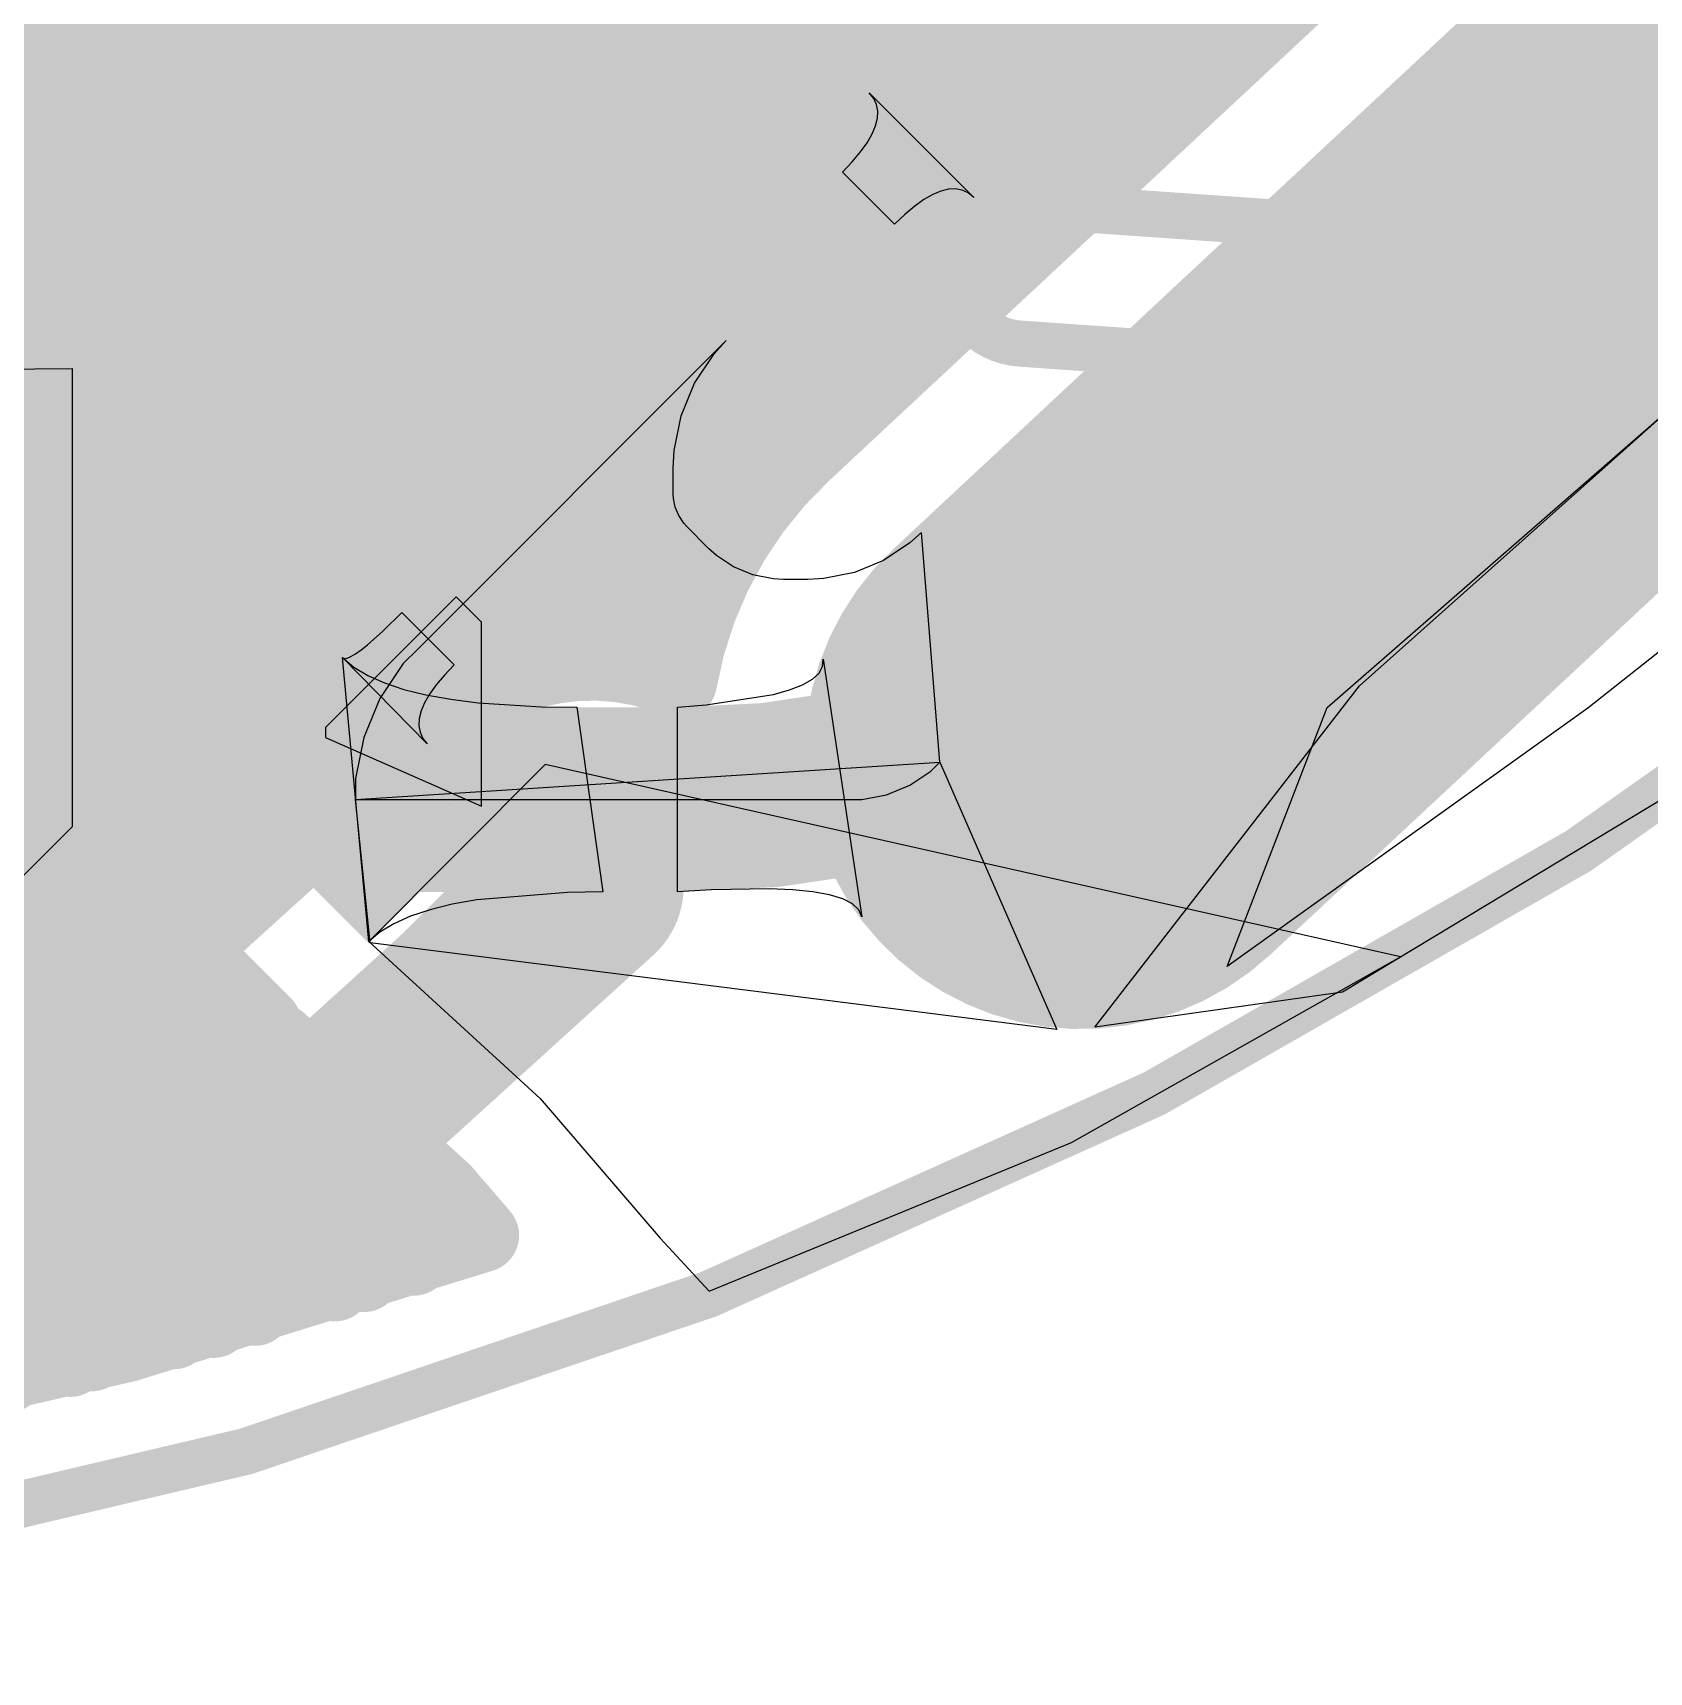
# Model space of a CAD drawing. Header units: millimetres. Extents: x 69.6 to 104.4, y 72.6 to 106.2.
# Drawn here: x 89.947 to 94.326, y 75.627 to 80.067 of the extents above; entities that cross this region are included whole.
import ezdxf

# ---------------------------------------------------------------- set-up
doc = ezdxf.new("R2010")
doc.units = ezdxf.units.MM
for name, color, linetype in [('BottomLayer', 5, 'Continuous'), ('KeepOutLayer', 6, 'Continuous'), ('MultiLayer', 9, 'Continuous'), ('PadHoleLayer', 156, 'Continuous'), ('TopLayer', 1, 'Continuous'), ('TopOverlay', 2, 'Continuous'), ('ViaHoleLayer', 16, 'Continuous')]:
    doc.layers.add(name, color=color, linetype=linetype)

# ---------------------------------------------------------------- blocks, each defined once
blk = doc.blocks.new('0402____3')
at = {"layer": 'TopLayer'}
for points in [[(-0.2499995, -0.2999994), (0.2499995, -0.2999994), (-0.2499995, 0.2999994), (0.2499995, 0.2999994)], [(0.7660005, -0.30000194), (1.2659995, -0.30000194), (0.7660005, 0.29999686), (1.2659995, 0.29999686)]]:
    blk.add_solid(points, dxfattribs=at)
at = {"layer": 'TopOverlay', "const_width": 0.127}
for points in [[(-0.36999926, 0.41000426), (-0.3700018, -0.4100068)], [(-0.36999926, 0.41000426), (-0.2500122, 0.41000426)], [(-0.270002, 0.41000426), (1.3400024, 0.41000172)], [(1.27000254, 0.4100068), (1.3800074, 0.4100068)], [(1.3800074, 0.4100068), (1.3800074, -0.4100068)], [(-0.3700018, -0.4100068), (-0.3400044, -0.41000172)], [(-0.3400044, -0.41000172), (-0.20000214, -0.41000426)], [(-0.31000954, -0.4100068), (1.3400024, -0.41000172)], [(1.2899898, -0.41000172), (1.3800074, -0.4100068)]]:
    blk.add_lwpolyline(points, dxfattribs=at)
at = {"layer": 'TopOverlay', "const_width": 0.0635}
for points in [[(-0.4017492599999999, 0.41000426, 1), (-0.33824926, 0.41000426, 1)], [(-0.4017492599999999, 0.41000426, 1), (-0.33824926, 0.41000426, 1)], [(-0.301752, 0.41000426, 1), (-0.238252, 0.41000426, 1)], [(-0.2817622, 0.41000426, 1), (-0.2182622, 0.41000426, 1)], [(1.23825254, 0.4100068, 1), (1.30175254, 0.4100068, 1)], [(1.3082524, 0.41000172, 1), (1.3717524, 0.41000172, 1)], [(1.3482574, 0.4100068, 1), (1.4117574, 0.4100068, 1)], [(1.3482574, 0.4100068, 1), (1.4117574, 0.4100068, 1)], [(-0.4017518, -0.4100068, 1), (-0.3382518, -0.4100068, 1)], [(-0.4017518, -0.4100068, 1), (-0.3382518, -0.4100068, 1)], [(-0.3717544, -0.41000172, 1), (-0.3082544, -0.41000172, 1)], [(-0.3717544, -0.41000172, 1), (-0.3082544, -0.41000172, 1)], [(-0.34175954, -0.4100068, 1), (-0.27825954, -0.4100068, 1)], [(-0.23175214, -0.41000426, 1), (-0.16825214, -0.41000426, 1)], [(1.2582398, -0.41000172, 1), (1.3217398, -0.41000172, 1)], [(1.3082524, -0.41000172, 1), (1.3717524, -0.41000172, 1)], [(1.3482574, -0.4100068, 1), (1.4117574, -0.4100068, 1)], [(1.3482574, -0.4100068, 1), (1.4117574, -0.4100068, 1)]]:
    blk.add_lwpolyline(points, format="xyb", close=True, dxfattribs=at)
blk = doc.blocks.new('0402____14')
at = {"layer": 'TopLayer'}
for points in [[(-0.2499995, -0.2999994), (0.2499995, -0.2999994), (-0.2499995, 0.2999994), (0.2499995, 0.2999994)], [(0.7660005, -0.30000194), (1.2659995, -0.30000194), (0.7660005, 0.29999686), (1.2659995, 0.29999686)]]:
    blk.add_solid(points, dxfattribs=at)
at = {"layer": 'TopOverlay', "const_width": 0.127}
for points in [[(-0.36999926, 0.41000426), (-0.3700018, -0.4100068)], [(-0.36999926, 0.41000426), (-0.2500122, 0.41000426)], [(-0.270002, 0.41000426), (1.3400024, 0.41000172)], [(1.27000254, 0.4100068), (1.3800074, 0.4100068)], [(1.3800074, 0.4100068), (1.3800074, -0.4100068)], [(-0.3700018, -0.4100068), (-0.3400044, -0.41000172)], [(-0.3400044, -0.41000172), (-0.20000214, -0.41000426)], [(-0.31000954, -0.4100068), (1.3400024, -0.41000172)], [(1.2899898, -0.41000172), (1.3800074, -0.4100068)]]:
    blk.add_lwpolyline(points, dxfattribs=at)
at = {"layer": 'TopOverlay', "const_width": 0.0635}
for points in [[(-0.4017492599999999, 0.41000426, 1), (-0.33824926, 0.41000426, 1)], [(-0.4017492599999999, 0.41000426, 1), (-0.33824926, 0.41000426, 1)], [(-0.301752, 0.41000426, 1), (-0.238252, 0.41000426, 1)], [(-0.2817622, 0.41000426, 1), (-0.2182622, 0.41000426, 1)], [(1.23825254, 0.4100068, 1), (1.30175254, 0.4100068, 1)], [(1.3082524, 0.41000172, 1), (1.3717524, 0.41000172, 1)], [(1.3482574, 0.4100068, 1), (1.4117574, 0.4100068, 1)], [(1.3482574, 0.4100068, 1), (1.4117574, 0.4100068, 1)], [(-0.4017518, -0.4100068, 1), (-0.3382518, -0.4100068, 1)], [(-0.4017518, -0.4100068, 1), (-0.3382518, -0.4100068, 1)], [(-0.3717544, -0.41000172, 1), (-0.3082544, -0.41000172, 1)], [(-0.3717544, -0.41000172, 1), (-0.3082544, -0.41000172, 1)], [(-0.34175954, -0.4100068, 1), (-0.27825954, -0.4100068, 1)], [(-0.23175214, -0.41000426, 1), (-0.16825214, -0.41000426, 1)], [(1.2582398, -0.41000172, 1), (1.3217398, -0.41000172, 1)], [(1.3082524, -0.41000172, 1), (1.3717524, -0.41000172, 1)], [(1.3482574, -0.4100068, 1), (1.4117574, -0.4100068, 1)], [(1.3482574, -0.4100068, 1), (1.4117574, -0.4100068, 1)]]:
    blk.add_lwpolyline(points, format="xyb", close=True, dxfattribs=at)
blk = doc.blocks.new('QFN48_28')
at = {"layer": 'TopLayer'}
for points in [[(-2.64999978, -1.90000128), (-2.64999978, -1.70000168), (-3.34999838, -1.90000128), (-3.34999838, -1.70000168)], [(-2.64999978, -2.30000048), (-2.64999978, -2.10000088), (-3.34999838, -2.30000048), (-3.34999838, -2.10000088)], [(-2.30000048, -3.34999838), (-2.10000088, -3.34999838), (-2.30000048, -2.64999978), (-2.10000088, -2.64999978)], [(-1.90000128, -3.34999838), (-1.70000168, -3.34999838), (-1.90000128, -2.64999978), (-1.70000168, -2.64999978)]]:
    blk.add_solid(points, dxfattribs=at)
at = {"layer": 'TopOverlay', "const_width": 0.1999996}
for points in [[(-2.99999908, -2.50000008), (-2.99999908, -2.99999908)], [(-2.99999908, -2.99999908), (-2.50000008, -2.99999908)]]:
    blk.add_lwpolyline(points, dxfattribs=at)
at = {"layer": 'TopOverlay', "const_width": 0.0999998}
for points in [[(-3.04999898, -2.50000008, 1), (-2.94999918, -2.50000008, 1)], [(-3.04999898, -2.99999908, 1), (-2.94999918, -2.99999908, 1)], [(-3.04999898, -2.99999908, 1), (-2.94999918, -2.99999908, 1)], [(-2.54999998, -2.99999908, 1), (-2.45000018, -2.99999908, 1)]]:
    blk.add_lwpolyline(points, format="xyb", close=True, dxfattribs=at)
blk = doc.blocks.new('CR2032_B_31')
at = {"layer": 'BottomLayer'}
for points, const_width in [([(-4.25000166, 2.54e-06, 1), (4.249996579999999, 2.54e-06, 1)], 8.49999824), ([(-10.54502082, 1.74999142, 1), (-9.795019779999999, 1.74999142, 1)], 0.7499985)]:
    blk.add_lwpolyline(points, format="xyb", close=True, dxfattribs=dict(at, const_width=const_width))
at = {"layer": 'BottomLayer', "const_width": 1.49999954}
blk.add_lwpolyline([(-10.1700203, 1.74999142), (-10.1700203, -1.75000666)], dxfattribs=at)
at = {"layer": 'MultiLayer', "const_width": 1.49999954}
blk.add_lwpolyline([(-10.1700203, 1.74999142), (-10.1700203, -1.75000666)], dxfattribs=at)
at = {"layer": 'MultiLayer', "const_width": 0.7499985}
blk.add_lwpolyline([(-10.54502082, 1.74999142, 1), (-9.795019779999999, 1.74999142, 1)], format="xyb", close=True, dxfattribs=at)
at = {"layer": 'PadHoleLayer', "const_width": 0.12499848}
blk.add_lwpolyline([(-8.9908253, 0.84323682), (-11.09346778, -1.11750856, -1), (-11.3492153, -0.8432520600000001), (-9.246572819999999, 1.11749332, -1)], format="xyb", close=True, dxfattribs=at)
at = {"layer": 'TopLayer', "const_width": 1.49999954}
blk.add_lwpolyline([(-10.1700203, 1.74999142), (-10.1700203, -1.75000666)], dxfattribs=at)
at = {"layer": 'TopLayer', "const_width": 0.7499985}
blk.add_lwpolyline([(-10.54502082, 1.74999142, 1), (-9.795019779999999, 1.74999142, 1)], format="xyb", close=True, dxfattribs=at)

msp = doc.modelspace()

# ---------------------------------------------------------------- linework, layer by layer
at = {"layer": 'BottomLayer'}
for p, q in [((93.54128104, 78.29822795999999), (95.4827656, 80.02863344)), ((93.45420983999999, 78.23916788), (95.43598896, 79.96776996)), ((95.17224552, 79.03833823999999), (94.16030951999998, 78.23764388)), ((92.82447272, 77.37352571999999), (93.54128104, 78.29822795999999)), ((93.18276512, 77.53764527999999), (93.45420983999999, 78.23916788)), ((94.16030951999998, 78.23764388), (93.18276512, 77.53764527999999)), ((94.73200256, 78.21501248), (93.49577439999999, 77.46807468)), ((93.49577439999999, 77.46807468), (92.82447272, 77.37352571999999))]:
    msp.add_line(p, q, dxfattribs=at)
for points, const_width in [([(80.90438225999999, 92.47780082), (93.28814718, 80.0940359)], 0.1999996), ([(80.75669142, 92.34264995999999), (93.1417873, 79.95755408)], 0.1999996), ([(80.60900057999999, 92.20749909999999), (92.99542741999998, 79.82107226)], 0.1999996), ([(80.47001685999999, 92.06364112), (92.84907008, 79.6845879)], 0.1999996), ([(80.3670478, 91.88376848), (92.7027102, 79.54810608)], 0.1999996), ([(80.26407873999999, 91.70389584), (92.55635031999999, 79.41162426)], 0.1999996), ([(80.16110968, 91.5240232), (92.40999043999999, 79.27514244)], 0.1999996), ([(80.05814062, 91.34415055999999), (92.26363056, 79.13866062)], 0.1999996), ([(79.9551741, 91.16427537999999), (92.11727321999999, 79.00217626)], 0.1999996), ([(79.85220504, 90.98440274), (91.97340761999999, 78.86320016)], 0.1999996), ([(79.74923598, 90.8045301), (91.85142158, 78.7023445)], 0.1999996), ([(79.64626692, 90.62465746), (91.75746952, 78.51345486)], 0.1999996), ([(79.54329786, 90.44478482), (91.66594061999999, 78.32214205999999)], 0.1999996), ([(79.44032879999999, 90.26491218), (91.35621809999999, 78.34902288)], 0.1999996), ([(79.33736228, 90.08503699999999), (91.15017329999999, 78.27222597999999)], 0.1999996), ([(79.23439322, 89.90516436), (90.99363056, 78.14592702)], 0.1999996), ([(79.15660826, 89.70010762), (90.84539362, 78.01132226)], 0.1999996), ([(79.10960048, 89.46427369999999), (90.69715667999999, 77.87671749999998)], 0.1999996), ([(79.06259016, 89.22844232), (90.54891973999999, 77.74211274)], 0.1999996), ([(79.01558238, 88.9926084), (90.4006828, 77.60750798)], 0.1999996), ([(78.9685746, 88.75677448), (90.20105912, 77.52428995999999)], 0.1999996), ([(87.03696334, 77.13751146), (98.52071735999999, 88.62126547999999)], 0.1999996), ([(78.92156428, 88.5209431), (89.98552234, 77.45698503999999)], 0.1999996), ([(87.28308934, 77.10079576), (97.67790472, 87.49561114)], 0.1999996), ([(87.55570245999999, 77.09056718), (97.69333267999998, 87.2281974)], 0.1999996), ([(87.82831558, 77.08033859999999), (97.76667518, 87.0186982)], 0.1999996), ([(88.14712114, 77.11630246), (97.87866378, 86.8478451)], 0.1999996), ([(88.47612733999999, 77.16246696), (98.02400258, 86.7103422)], 0.1999996), ([(88.805131, 77.20862892), (98.20525698, 86.6087549)], 0.1999996), ([(89.1341372, 77.25479341999998), (98.42624205999999, 86.54689828)], 0.1999996), ([(89.46314086, 77.30095537999999), (98.72339919999999, 86.56121372)], 0.1999996), ([(89.86409256, 77.41906537999999), (99.01500898, 86.5699818)], 0.1999996), ([(90.27536174, 77.54749286), (99.03113036, 86.30326147999999)], 0.1999996), ([(91.36046243999999, 78.34975186), (99.16199116, 86.15128057999999)], 0.1999996), ([(92.03546998, 78.92589498), (94.59520578, 81.31288792)], 0.1999996), ([(91.62800571999999, 78.33445344), (91.73168598, 78.4381337)], 0.1999996), ([(90.36563842, 77.57568432), (91.05457786, 78.20127107999998)], 0.1999996), ([(90.67296064, 77.03889088), (91.46061464, 77.75411423999999)], 0.499999), ([(89.50440824, 77.30674658), (90.36563842, 77.57568432)], 0.1999996), ([(89.63727055999999, 76.71547267999999), (90.67296064, 77.03889088)], 0.499999)]:
    msp.add_lwpolyline(points, dxfattribs=dict(at, const_width=const_width))
for points, const_width in [([(93.23814727999999, 80.0940359, 1), (93.33814708, 80.0940359, 1)], 0.0999998), ([(93.09178739999999, 79.95755408, 1), (93.1917872, 79.95755408, 1)], 0.0999998), ([(92.94542752, 79.82107226, 1), (93.04542732, 79.82107226, 1)], 0.0999998), ([(92.79907017999999, 79.6845879, 1), (92.89906998, 79.6845879, 1)], 0.0999998), ([(92.6527103, 79.54810608, 1), (92.7527101, 79.54810608, 1)], 0.0999998), ([(92.50635041999999, 79.41162426, 1), (92.60635022, 79.41162426, 1)], 0.0999998), ([(90.57767254, 79.23480724, 1), (90.80267082, 79.23480724, 1)], 0.22499828), ([(92.35999054, 79.27514244, 1), (92.45999034, 79.27514244, 1)], 0.0999998), ([(92.21363065999999, 79.13866062, 1), (92.31363046, 79.13866062, 1)], 0.0999998), ([(92.06727332, 79.00217626, 1), (92.16727312, 79.00217626, 1)], 0.0999998), ([(91.98547008, 78.92589498, 1), (92.08546987999999, 78.92589498, 1)], 0.0999998), ([(91.98547008, 78.92589498, 1), (92.08546987999999, 78.92589498, 1)], 0.0999998), ([(91.92340772, 78.86320016, 1), (92.02340752, 78.86320016, 1)], 0.0999998), ([(90.12282966, 78.58501935999999, 1), (90.34782793999999, 78.58501935999999, 1)], 0.22499828), ([(91.80142167999999, 78.7023445, 1), (91.90142148, 78.7023445, 1)], 0.0999998), ([(91.70746962, 78.51345486, 1), (91.80746941999999, 78.51345486, 1)], 0.0999998), ([(91.68168607999999, 78.4381337, 1), (91.78168587999998, 78.4381337, 1)], 0.0999998), ([(91.3062182, 78.34902288, 1), (91.406218, 78.34902288, 1)], 0.0999998), ([(91.31046253999999, 78.34975186, 1), (91.41046234, 78.34975186, 1)], 0.0999998), ([(91.57800582, 78.33445344, 1), (91.67800562, 78.33445344, 1)], 0.0999998), ([(91.61594072, 78.32214205999999, 1), (91.71594052, 78.32214205999999, 1)], 0.0999998), ([(91.65083524, 78.3082889, 1), (91.75083503999998, 78.3082889, 1)], 0.0999998), ([(91.65083524, 78.3082889, 1), (91.75083503999998, 78.3082889, 1)], 0.0999998), ([(91.1001734, 78.27222597999999, 1), (91.2001732, 78.27222597999999, 1)], 0.0999998), ([(91.00457795999999, 78.20127107999998, 1), (91.10457776, 78.20127107999998, 1)], 0.0999998), ([(91.00457795999999, 78.20127107999998, 1), (91.10457776, 78.20127107999998, 1)], 0.0999998), ([(90.94363066, 78.14592702, 1), (91.04363045999999, 78.14592702, 1)], 0.0999998), ([(90.79539371999999, 78.01132226, 1), (90.89539352, 78.01132226, 1)], 0.0999998), ([(90.64715677999999, 77.87671749999998, 1), (90.74715658, 77.87671749999998, 1)], 0.0999998), ([(91.33561616, 77.75411423999999, 1), (91.58561312, 77.75411423999999, 1)], 0.2499995), ([(91.34811549999999, 77.75411423999999, 1), (91.57311378, 77.75411423999999, 1)], 0.22499828), ([(90.49891984, 77.74211274, 1), (90.59891963999999, 77.74211274, 1)], 0.0999998), ([(90.31563852, 77.57568432, 1), (90.41563832, 77.57568432, 1)], 0.0999998), ([(90.31563852, 77.57568432, 1), (90.41563832, 77.57568432, 1)], 0.0999998), ([(90.3506829, 77.60750798, 1), (90.45068269999999, 77.60750798, 1)], 0.0999998), ([(90.15105922, 77.52428995999999, 1), (90.25105902, 77.52428995999999, 1)], 0.0999998), ([(90.22536183999999, 77.54749286, 1), (90.32536164, 77.54749286, 1)], 0.0999998), ([(89.93552243999999, 77.45698503999999, 1), (90.03552223999999, 77.45698503999999, 1)], 0.0999998), ([(89.81409265999999, 77.41906537999999, 1), (89.91409245999999, 77.41906537999999, 1)], 0.0999998), ([(90.54796216, 77.03889088, 1), (90.79795911999999, 77.03889088, 1)], 0.2499995), ([(90.54796216, 77.03889088, 1), (90.79795911999999, 77.03889088, 1)], 0.2499995)]:
    msp.add_lwpolyline(points, format="xyb", close=True, dxfattribs=dict(at, const_width=const_width))
at = {"layer": 'BottomLayer', "const_width": 0.1999996}
for points in [[(91.70083514, 78.3082889, -0.1633083721763098), (92.03546998, 78.92589498)], [(91.05457786, 78.20127107999998, -0.2946771739263883), (91.70083514, 78.3082889)]]:
    msp.add_lwpolyline(points, format="xyb", dxfattribs=at)
at = {"layer": 'KeepOutLayer', "const_width": 0.127}
msp.add_lwpolyline([(100.13922568, 86.26849396, -0.404026225835157), (83.96924532, 75.96707946)], format="xyb", dxfattribs=at)
at = {"layer": 'MultiLayer', "const_width": 0.22499828}
for points in [[(90.57767254, 79.23480724, 1), (90.80267082, 79.23480724, 1)], [(90.12282966, 78.58501935999999, 1), (90.34782793999999, 78.58501935999999, 1)], [(91.34811549999999, 77.75411423999999, 1), (91.57311378, 77.75411423999999, 1)]]:
    msp.add_lwpolyline(points, format="xyb", close=True, dxfattribs=at)
at = {"layer": 'TopLayer'}
for p, q in [((93.54128104, 78.29822795999999), (95.4827656, 80.02863344)), ((93.45420983999999, 78.23916788), (95.43598896, 79.96776996)), ((92.22543911999999, 79.8891087), (92.21343762, 79.9039804)), ((92.21343762, 79.9039804), (92.49628186, 79.62113616)), ((92.23315056, 79.87278158), (92.22543911999999, 79.8891087)), ((92.23657956, 79.85499396), (92.23315056, 79.87278158)), ((92.23572104, 79.83575345999999), (92.23657956, 79.85499396)), ((92.22114906, 79.79289604), (92.23057754, 79.81505246)), ((92.23057754, 79.81505246), (92.23572104, 79.83575345999999)), ((92.18943208, 79.74420932), (92.20743306, 79.76928166)), ((92.20743306, 79.76928166), (92.22114906, 79.79289604)), ((92.14057264, 79.68969329999999), (92.16714611999998, 79.71767901999999)), ((92.16714611999998, 79.71767901999999), (92.18943208, 79.74420932)), ((92.28199476, 79.54827118), (92.14057264, 79.68969329999999)), ((92.38519749999999, 79.62884759999999), (92.36158311999999, 79.6151316)), ((92.40735391999999, 79.63827608), (92.38519749999999, 79.62884759999999)), ((92.42805492, 79.64341958), (92.40735391999999, 79.63827608)), ((92.44729542, 79.6442781), (92.42805492, 79.64341958)), ((92.46508304, 79.6408491), (92.44729542, 79.6442781)), ((92.48141016, 79.63313766), (92.46508304, 79.6408491)), ((92.49628186, 79.62113616), (92.48141016, 79.63313766)), ((92.30998048, 79.57484466), (92.28199476, 79.54827118)), ((92.33651078, 79.59713062), (92.30998048, 79.57484466)), ((92.36158311999999, 79.6151316), (92.33651078, 79.59713062)), ((91.82545769999999, 79.23315624), (90.99111342, 78.39881195999999)), ((91.79328351999999, 79.1976572), (91.82545515999999, 79.23315624)), ((91.82545515999999, 79.23315624), (91.82545769999999, 79.23315624)), ((91.7401137, 79.11808153999999), (91.79328351999999, 79.1976572)), ((89.61261223999999, 79.15406318), (90.05391945999999, 79.1580967)), ((90.05391945999999, 79.1580967), (90.05391945999999, 77.91627038)), ((91.70348944, 79.02966414), (91.7401137, 79.11808153999999)), ((91.6848179, 78.93580098), (91.70348944, 79.02966414)), ((95.17224552, 79.03833823999999), (94.16030951999998, 78.23764388)), ((91.68246839999999, 78.88794992), (91.6848179, 78.93580098)), ((91.68246839999999, 78.8177621), (91.68246839999999, 78.88794992)), ((91.6830653, 78.80558534), (91.68246839999999, 78.8177621)), ((91.68246839999999, 78.8177621), (91.68246839999999, 78.8177621)), ((91.68781763999999, 78.78169918), (91.6830653, 78.80558534)), ((91.69713689999999, 78.75919986), (91.68781763999999, 78.78169918)), ((91.71066493999999, 78.73895098), (91.69713689999999, 78.75919986)), ((91.71885389999998, 78.72991873999999), (91.71066493999999, 78.73895098)), ((91.77819846, 78.67057418), (91.71885389999998, 78.72991873999999)), ((92.32291923999999, 78.68509535999999), (92.25212436, 78.63779294)), ((92.35450159999999, 78.71371862), (92.32291923999999, 78.68509535999999)), ((92.40427543999999, 78.09147704), (92.35450159999999, 78.71371862)), ((91.77819591999999, 78.67057164), (91.77819846, 78.67057418)), ((91.79906709999999, 78.65165626), (91.77819591999999, 78.67057164)), ((91.84585136, 78.62039648), (91.79906709999999, 78.65165626)), ((91.89783245999999, 78.5988649), (91.84585136, 78.62039648)), ((91.95301904, 78.58788956), (91.89783245999999, 78.5988649)), ((92.17346056, 78.60520982), (92.08995298, 78.58859822)), ((92.25212436, 78.63779294), (92.17346056, 78.60520982)), ((91.98115208, 78.58650779999999), (91.95301904, 78.58788956)), ((92.04738257999999, 78.58650779999999), (91.98115208, 78.58650779999999)), ((92.08995298, 78.58859822), (92.04738257999999, 78.58650779999999)), ((92.04738257999999, 78.58650779999999), (92.04738257999999, 78.58650779999999)), ((91.09447872, 78.53958891999999), (90.74037224, 78.18548244)), ((91.16324159999999, 78.47082603999999), (91.09447872, 78.53958891999999)), ((90.89575166, 78.44643696), (90.94744573999999, 78.49656639999999)), ((90.94744573999999, 78.49656639999999), (91.08886786, 78.35514428)), ((91.16324159999999, 77.97233072), (91.16324159999999, 78.47082603999999)), ((90.85380864, 78.40918531999999), (90.89575166, 78.44643696)), ((91.01600288, 78.14085718), (90.78646816, 78.37470228)), ((90.78646816, 78.37470228), (90.79159895999999, 78.37240103999999)), ((90.85717668, 77.605509), (90.78646816, 78.37470228)), ((90.78646816, 78.37470228), (90.81704214, 78.34912956)), ((90.79916562, 78.37331798), (90.80917068, 78.37745564)), ((90.80917068, 78.37745564), (90.8216116, 78.38481402)), ((90.8216116, 78.38481402), (90.83649092, 78.39539058)), ((90.83649092, 78.39539058), (90.85380864, 78.40918531999999)), ((90.99111342, 78.39881195999999), (90.95085949999999, 78.35855803999999)), ((90.79159895999999, 78.37240103999999), (90.79916562, 78.37331798)), ((90.81704214, 78.34912956), (90.8549237, 78.3262467)), ((90.95085949999999, 78.35855803999999), (90.88760333999998, 78.2638897)), ((91.08886786, 78.35514428), (91.06241375999998, 78.32727794)), ((92.05925454, 78.3158835), (92.07743332, 78.33256367999999)), ((92.07743332, 78.33256367999999), (92.08711833999999, 78.35070943999999)), ((92.08711833999999, 78.35070943999999), (92.08831468, 78.37031569999999)), ((92.08831468, 78.37031569999999), (92.19289663999999, 77.67258278)), ((90.8549237, 78.3262467), (90.90011283999999, 78.30605878)), ((90.90011283999999, 78.30605878), (90.95260956, 78.28856071999999)), ((90.95260956, 78.28856071999999), (91.01241639999999, 78.27375506)), ((91.04021924, 78.30083908), (91.0222843, 78.27583277999999)), ((91.06241375999998, 78.32727794), (91.04021924, 78.30083908)), ((91.95378357999999, 78.27462627999999), (91.99743094, 78.28691479999999)), ((91.99743094, 78.28691479999999), (92.03258707999998, 78.30066889999999)), ((92.03258707999998, 78.30066889999999), (92.05925454, 78.3158835)), ((92.82447272, 77.37352571999999), (93.54128104, 78.29822795999999)), ((90.88760333999998, 78.2638897), (90.84403218, 78.15870068)), ((91.00860894, 78.25225904), (90.99919062, 78.23011278)), ((91.0222843, 78.27583277999999), (91.00860894, 78.25225904)), ((91.01241639999999, 78.27375506), (91.07952827999999, 78.2616418)), ((91.07952827999999, 78.2616418), (91.15395027999999, 78.25221839999999)), ((91.15395027999999, 78.25221839999999), (91.32471955999999, 78.24145134)), ((91.32471955999999, 78.24145134), (91.42106429999998, 78.24010514)), ((91.69428955999999, 78.24010514), (91.77189926, 78.24653896)), ((91.77189926, 78.24653896), (91.95378357999999, 78.27462627999999)), ((90.99403441999999, 78.20940162), (90.99313779999999, 78.19011794)), ((90.99919062, 78.23011278), (90.99403441999999, 78.20940162)), ((91.42106429999998, 78.24010514), (91.49177282, 77.74010614)), ((91.69428955999999, 77.74010614), (91.69428955999999, 78.24010514)), ((93.18276512, 77.53764527999999), (93.45420983999999, 78.23916788)), ((94.16030951999998, 78.23764388), (93.18276512, 77.53764527999999)), ((94.73200256, 78.21501248), (93.49577439999999, 77.46807468)), ((90.74037224, 78.18548244), (90.74037224, 78.15797932)), ((90.74037224, 78.15797932), (91.16324159999999, 77.97233072)), ((90.84403218, 78.15870068), (90.82182241999999, 78.04703212)), ((90.99313779999999, 78.19011794), (90.99650075999999, 78.17226681999999)), ((90.99650075999999, 78.17226681999999), (91.00412075999999, 78.15584826)), ((91.00412075999999, 78.15584826), (91.01600288, 78.14085718)), ((90.82182241999999, 77.99010564), (92.40427543999999, 78.09147449999999)), ((91.33515896, 78.08502036), (90.85717668, 77.605509)), ((93.65291911999999, 77.56440672), (91.33515896, 78.08502036)), ((92.32348311999999, 78.02949595999999), (92.38017083999999, 78.06737243999999)), ((92.38017083999999, 78.06737243999999), (92.40427543999999, 78.09147449999999)), ((92.40427543999999, 78.09147449999999), (92.40427543999999, 78.09147704)), ((92.40427543999999, 78.09147449999999), (92.72143, 77.36711475999999)), ((90.82182241999999, 78.04703212), (90.82182241999999, 77.99010564)), ((92.26049619999999, 78.00340508), (92.32348311999999, 78.02949595999999)), ((90.82182241999999, 77.99010564), (90.82182241999999, 77.99010564)), ((90.82182241999999, 77.99010564), (92.15954389999999, 77.99010564)), ((90.86116447999999, 77.60220191999998), (90.82182241999999, 77.99010564)), ((91.077288, 77.97920395999999), (91.077288, 77.97920395999999)), ((92.15954389999999, 77.99010564), (92.1936307, 77.99010564)), ((92.1936307, 77.99010564), (92.26049619999999, 78.00340508)), ((90.05391945999999, 77.91627038), (89.89960176, 77.76195268)), ((91.15023679999999, 77.71856948), (91.08312491999999, 77.70645621999999)), ((91.39542808, 77.73875994), (91.15023679999999, 77.71856948)), ((91.49177282, 77.74010614), (91.39542808, 77.73875994)), ((91.78629344, 77.74549348), (91.69428955999999, 77.74010614)), ((91.9422088, 77.74817571999999), (91.78629344, 77.74549348)), ((92.00611774, 77.74547061999999), (91.9422088, 77.74817571999999)), ((92.0606617, 77.74006804), (92.00611774, 77.74547061999999)), ((92.10583813999999, 77.73196544), (92.0606617, 77.74006804)), ((92.14165213999999, 77.7211679), (92.10583813999999, 77.73196544)), ((92.16809862, 77.70767033999999), (92.14165213999999, 77.7211679)), ((90.97082135999999, 77.6741525), (90.92563222, 77.65396458000001)), ((91.02331808, 77.69165055999999), (90.97082135999999, 77.6741525)), ((91.08312491999999, 77.70645621999999), (91.02331808, 77.69165055999999)), ((92.18518012, 77.6914753), (92.16809862, 77.70767033999999)), ((92.19289663999999, 77.67258278), (92.18518012, 77.6914753)), ((90.88775066, 77.63108172), (90.85717668, 77.605509)), ((90.92563222, 77.65396458000001), (90.88775066, 77.63108172)), ((90.85717668, 77.605509), (91.32221512, 77.18013266)), ((92.72143, 77.36711475999999), (90.86116447999999, 77.60220191999998)), ((92.76169407999998, 77.06144608), (93.65291911999999, 77.56440672)), ((93.49577439999999, 77.46807468), (92.82447272, 77.37352571999999)), ((91.32221512, 77.18013266), (91.64693888, 76.80260992)), ((91.77930336, 76.65848523999999), (92.76169407999998, 77.06144608)), ((91.64693888, 76.80260992), (91.77930336, 76.65848523999999))]:
    msp.add_line(p, q, dxfattribs=at)
for points, const_width in [([(89.6490714, 79.88519455999999), (90.44136343999999, 80.6774866)], 0.1999996), ([(89.51928248, 79.1897197), (90.72420768, 80.3946449)], 0.1999996), ([(90.82182241999999, 78.22952095999999), (92.42126042, 79.82895896)], 0.1999996), ([(90.05391945999999, 79.08230563999999), (90.54742622, 79.5758124)], 0.1999996), ([(90.54742875999999, 79.57581494), (90.83027046, 79.29297069999998)], 0.1999996), ([(90.54742875999999, 79.57581494), (90.83027046, 79.29297069999998)], 0.1999996), ([(90.05391945999999, 79.02309824), (90.57703246, 79.54621123999999)], 0.1999996), ([(90.47984698, 79.50823316), (90.96916528, 79.01891486)], 0.1999996), ([(93.49034134, 78.73405385999999), (94.068265, 79.31197752)], 0.499999), ([(90.05391945999999, 78.74025653999999), (90.71845203999999, 79.40478911999999)], 0.1999996), ([(90.33842739999999, 79.36681358), (90.8277457, 78.87749528)], 0.1999996), ([(90.05391945999999, 78.45741484), (90.85987415999999, 79.26336954)], 0.1999996), ([(90.83027046, 79.29297069999998), (91.03674706, 79.08649664)], 0.1999996), ([(90.19700528, 79.22539146), (90.66461165999999, 78.75778762)], 0.1999996), ([(90.05391945999999, 78.17457313999999), (91.00129374, 79.12194742)], 0.1999996), ([(90.05391945999999, 78.14709542), (90.05391945999999, 79.08230563999999)], 0.1999996), ([(90.0555857, 79.08397187999999), (90.52272472, 78.61683031999999)], 0.1999996), ([(90.80818008, 78.85792966), (91.03674706, 79.08649664)], 0.1999996), ([(90.55289992, 78.64607587999998), (90.78646816, 78.87964412)], 0.1999996), ([(90.72373015999999, 78.77347973999998), (90.80818008, 78.85792966)], 0.1999996), ([(90.05391945999999, 78.80279388), (90.38176996, 78.47494592)], 0.1999996), ([(90.05391945999999, 78.14709542), (90.50497519999999, 78.59815116)], 0.1999996), ([(90.07330728, 78.5149306), (90.1034012, 77.27168696)], 0.2499995), ([(90.05391945999999, 78.51995217999999), (90.24034784, 78.3335238)], 0.1999996), ([(90.82182241999999, 77.99010564), (90.82182241999999, 78.22952095999999)], 0.1999996), ([(90.05391945999999, 78.0296128), (90.05391945999999, 78.14709542)], 0.1999996), ([(90.82182241999999, 77.99010564), (91.69428955999999, 77.99010564)], 0.499999), ([(88.63577141999998, 76.1907417), (90.20138677999999, 77.75635706)], 0.1999996), ([(89.55929256, 77.16704657999999), (90.17499364, 77.78274765999998)], 0.1999996), ([(90.17499364, 77.78274765999998), (90.57517572, 77.38256812)], 0.1999996), ([(90.05879626, 77.66655028), (90.97909159999999, 76.74625493999999)], 0.1999996), ([(88.97126478, 76.24339336), (90.34280636, 77.61493494)], 0.1999996), ([(89.91737668, 77.52513069999999), (90.76561222, 76.67689262)], 0.1999996), ([(89.3176395, 76.30692638), (90.48422847999998, 77.47351536)], 0.1999996), ([(89.77595456, 77.38370858), (90.54911786, 76.61054528)], 0.1999996), ([(89.67621638, 76.38266155999999), (90.6235805, 77.33002568)], 0.1999996), ([(90.61356782, 77.33918492), (90.67208941999999, 77.28565442)], 0.1999996), ([(90.67208941999999, 77.28565442), (90.85717668, 77.10056716)], 0.1999996), ([(90.67208941999999, 77.28565442), (90.86542152, 77.108812)], 0.1999996), ([(89.63453498, 77.242289), (90.3295247, 76.54729674)], 0.1999996), ([(90.04863372, 76.4722372), (90.76707017999999, 77.19067365999999)], 0.1999996), ([(89.50481463999999, 77.0891651), (90.10674637999999, 76.48723335999999)], 0.1999996), ([(90.86542152, 77.108812), (91.06267283999999, 76.92838309999999)], 0.1999996), ([(90.4369794, 76.57774118), (90.9190206, 77.05978238)], 0.1999996), ([(89.36257972, 76.94855831999999), (89.88068637999999, 76.43045166)], 0.1999996), ([(90.8439763, 76.70189638), (91.06627456, 76.92419464)], 0.1999996), ([(91.06267283999999, 76.92838309999999), (91.16468685999999, 76.80978287999999)], 0.1999996)]:
    msp.add_lwpolyline(points, dxfattribs=dict(at, const_width=const_width))
for points, const_width in [([(92.37126051999999, 79.82895896, 1), (92.47126032, 79.82895896, 1)], 0.0999998), ([(90.49742631999999, 79.5758124, 1), (90.59742612, 79.5758124, 1)], 0.0999998), ([(90.49742886, 79.57581494, 1), (90.59742865999999, 79.57581494, 1)], 0.0999998), ([(90.49742886, 79.57581494, 1), (90.59742865999999, 79.57581494, 1)], 0.0999998), ([(90.52703256, 79.54621123999999, 1), (90.62703236, 79.54621123999999, 1)], 0.0999998), ([(90.42984707999999, 79.50823316, 1), (90.52984688, 79.50823316, 1)], 0.0999998), ([(93.94326652, 79.31197752, 1), (94.19326348, 79.31197752, 1)], 0.2499995), ([(90.66845214, 79.40478911999999, 1), (90.76845193999999, 79.40478911999999, 1)], 0.0999998), ([(90.2884275, 79.36681358, 1), (90.3884273, 79.36681358, 1)], 0.0999998), ([(90.57767254, 79.23480724, 1), (90.80267082, 79.23480724, 1)], 0.22499828), ([(90.78027056, 79.29297069999998, 1), (90.88027035999998, 79.29297069999998, 1)], 0.0999998), ([(90.78027056, 79.29297069999998, 1), (90.88027035999998, 79.29297069999998, 1)], 0.0999998), ([(90.78027056, 79.29297069999998, 1), (90.88027035999998, 79.29297069999998, 1)], 0.0999998), ([(90.80987426, 79.26336954, 1), (90.90987405999999, 79.26336954, 1)], 0.0999998), ([(90.14700538, 79.22539146, 1), (90.24700518, 79.22539146, 1)], 0.0999998), ([(90.95129383999999, 79.12194742, 1), (91.05129364, 79.12194742, 1)], 0.0999998), ([(90.00391956, 79.08230563999999, 1), (90.10391935999999, 79.08230563999999, 1)], 0.0999998), ([(90.00391956, 79.08230563999999, 1), (90.10391935999999, 79.08230563999999, 1)], 0.0999998), ([(90.00558579999999, 79.08397187999999, 1), (90.1055856, 79.08397187999999, 1)], 0.0999998), ([(90.98674716, 79.08649664, 1), (91.08674696, 79.08649664, 1)], 0.0999998), ([(90.98674716, 79.08649664, 1), (91.08674696, 79.08649664, 1)], 0.0999998), ([(90.00391956, 79.02309824, 1), (90.10391935999999, 79.02309824, 1)], 0.0999998), ([(90.91916538, 79.01891486, 1), (91.01916518, 79.01891486, 1)], 0.0999998), ([(90.73646826, 78.87964412, 1), (90.83646805999999, 78.87964412, 1)], 0.0999998), ([(90.75818018, 78.85792966, 1), (90.85817997999999, 78.85792966, 1)], 0.0999998), ([(90.75818018, 78.85792966, 1), (90.85817997999999, 78.85792966, 1)], 0.0999998), ([(90.77774579999999, 78.87749528, 1), (90.8777456, 78.87749528, 1)], 0.0999998), ([(93.36534286, 78.73405385999999, 1), (93.61533982, 78.73405385999999, 1)], 0.2499995), ([(93.36534286, 78.73405385999999, 1), (93.61533982, 78.73405385999999, 1)], 0.2499995), ([(90.00391956, 78.80279388, 1), (90.10391935999999, 78.80279388, 1)], 0.0999998), ([(90.67373026, 78.77347973999998, 1), (90.77373006, 78.77347973999998, 1)], 0.0999998), ([(90.00391956, 78.74025653999999, 1), (90.10391935999999, 78.74025653999999, 1)], 0.0999998), ([(90.61461175999999, 78.75778762, 1), (90.71461156, 78.75778762, 1)], 0.0999998), ([(90.12282966, 78.58501935999999, 1), (90.34782793999999, 78.58501935999999, 1)], 0.22499828), ([(90.50290001999998, 78.64607587999998, 1), (90.60289981999999, 78.64607587999998, 1)], 0.0999998), ([(90.4549753, 78.59815116, 1), (90.5549751, 78.59815116, 1)], 0.0999998), ([(90.47272482, 78.61683031999999, 1), (90.57272461999999, 78.61683031999999, 1)], 0.0999998), ([(90.01080803999999, 78.5149306, 1), (90.13580651999999, 78.5149306, 1)], 0.12499848), ([(90.00391956, 78.51995217999999, 1), (90.10391935999999, 78.51995217999999, 1)], 0.0999998), ([(90.00391956, 78.45741484, 1), (90.10391935999999, 78.45741484, 1)], 0.0999998), ([(90.33177006, 78.47494592, 1), (90.43176985999999, 78.47494592, 1)], 0.0999998), ([(90.19034794, 78.3335238, 1), (90.29034773999999, 78.3335238, 1)], 0.0999998), ([(90.77182252, 78.22952095999999, 1), (90.87182231999999, 78.22952095999999, 1)], 0.0999998), ([(90.77182252, 78.22952095999999, 1), (90.87182231999999, 78.22952095999999, 1)], 0.0999998), ([(90.00391956, 78.17457313999999, 1), (90.10391935999999, 78.17457313999999, 1)], 0.0999998), ([(90.00391956, 78.14709542, 1), (90.10391935999999, 78.14709542, 1)], 0.0999998), ([(90.00391956, 78.14709542, 1), (90.10391935999999, 78.14709542, 1)], 0.0999998), ([(90.00391956, 78.14709542, 1), (90.10391935999999, 78.14709542, 1)], 0.0999998), ([(90.69682393999999, 77.99010564, 1), (90.94682089999999, 77.99010564, 1)], 0.2499995), ([(91.56929107999999, 77.99010564, 1), (91.81928803999999, 77.99010564, 1)], 0.2499995), ([(91.56929107999999, 77.99010564, 1), (91.81928803999999, 77.99010564, 1)], 0.2499995), ([(90.00391956, 78.0296128, 1), (90.10391935999999, 78.0296128, 1)], 0.0999998), ([(90.77182252, 77.99010564, 1), (90.87182231999999, 77.99010564, 1)], 0.0999998), ([(91.34811549999999, 77.75411423999999, 1), (91.57311378, 77.75411423999999, 1)], 0.22499828), ([(90.12499374, 77.78274765999998, 1), (90.22499353999999, 77.78274765999998, 1)], 0.0999998), ([(90.12499374, 77.78274765999998, 1), (90.22499353999999, 77.78274765999998, 1)], 0.0999998), ([(90.15138687999999, 77.75635706, 1), (90.25138668, 77.75635706, 1)], 0.0999998), ([(90.00879636, 77.66655028, 1), (90.10879616, 77.66655028, 1)], 0.0999998), ([(90.29280646, 77.61493494, 1), (90.39280626, 77.61493494, 1)], 0.0999998), ([(89.86737677999999, 77.52513069999999, 1), (89.96737657999999, 77.52513069999999, 1)], 0.0999998), ([(90.43422858, 77.47351536, 1), (90.53422838, 77.47351536, 1)], 0.0999998), ([(90.52517581999999, 77.38256812, 1), (90.62517562, 77.38256812, 1)], 0.0999998), ([(90.56356792, 77.33918492, 1), (90.66356771999999, 77.33918492, 1)], 0.0999998), ([(90.57358059999999, 77.33002568, 1), (90.67358039999999, 77.33002568, 1)], 0.0999998), ([(90.04090196, 77.27168696, 1), (90.16590044, 77.27168696, 1)], 0.12499848), ([(90.62208951999999, 77.28565442, 1), (90.72208932, 77.28565442, 1)], 0.0999998), ([(90.62208951999999, 77.28565442, 1), (90.72208932, 77.28565442, 1)], 0.0999998), ([(90.62208951999999, 77.28565442, 1), (90.72208932, 77.28565442, 1)], 0.0999998), ([(90.71707028, 77.19067365999999, 1), (90.81707008, 77.19067365999999, 1)], 0.0999998), ([(90.80717677999999, 77.10056716, 1), (90.90717658, 77.10056716, 1)], 0.0999998), ([(90.81542162, 77.108812, 1), (90.91542141999999, 77.108812, 1)], 0.0999998), ([(90.81542162, 77.108812, 1), (90.91542141999999, 77.108812, 1)], 0.0999998), ([(90.8690207, 77.05978238, 1), (90.9690205, 77.05978238, 1)], 0.0999998), ([(91.01267294, 76.92838309999999, 1), (91.11267274, 76.92838309999999, 1)], 0.0999998), ([(91.01267294, 76.92838309999999, 1), (91.11267274, 76.92838309999999, 1)], 0.0999998), ([(91.01627466, 76.92419464, 1), (91.11627446, 76.92419464, 1)], 0.0999998), ([(91.11468696, 76.80978287999999, 1), (91.21468675999999, 76.80978287999999, 1)], 0.0999998), ([(91.11468696, 76.80978287999999, 1), (91.21468675999999, 76.80978287999999, 1)], 0.0999998), ([(90.9290917, 76.74625493999999, 1), (91.02909149999999, 76.74625493999999, 1)], 0.0999998), ([(90.71561231999999, 76.67689262, 1), (90.81561212, 76.67689262, 1)], 0.0999998), ([(90.79397639999999, 76.70189638, 1), (90.8939762, 76.70189638, 1)], 0.0999998), ([(90.49911795999999, 76.61054528, 1), (90.59911775999998, 76.61054528, 1)], 0.0999998), ([(90.27952479999999, 76.54729674, 1), (90.3795246, 76.54729674, 1)], 0.0999998), ([(90.3869795, 76.57774118, 1), (90.48697929999999, 76.57774118, 1)], 0.0999998), ([(89.99863382, 76.4722372, 1), (90.09863362, 76.4722372, 1)], 0.0999998), ([(90.05674648, 76.48723335999999, 1), (90.15674628, 76.48723335999999, 1)], 0.0999998), ([(89.83068648, 76.43045166, 1), (89.93068628, 76.43045166, 1)], 0.0999998)]:
    msp.add_lwpolyline(points, format="xyb", close=True, dxfattribs=dict(at, const_width=const_width))
for points, const_width in [([(93.49034134, 78.73405385999999, -0.198912367379658), (91.69428955999999, 77.99010564)], 0.499999), ([(91.16468685999999, 76.80978287999999, -0.0752834870465019), (87.21130894, 76.06250725999999)], 0.1999996)]:
    msp.add_lwpolyline(points, format="xyb", dxfattribs=dict(at, const_width=const_width))
at = {"layer": 'ViaHoleLayer', "const_width": 0.1499997}
for points in [[(90.61517309999999, 79.23480724, 1), (90.76517025999999, 79.23480724, 1)], [(90.16033021999999, 78.58501935999999, 1), (90.31032737999999, 78.58501935999999, 1)], [(91.38561605999999, 77.75411423999999, 1), (91.53561321999999, 77.75411423999999, 1)]]:
    msp.add_lwpolyline(points, format="xyb", close=True, dxfattribs=at)

# ---------------------------------------------------------------- block references
for name, p, rotation in [('CR2032_B_31', (87.13232255999999, 86.74985444), 133), ('QFN48_28', (91.85557702, 83.50591376), 45), ('0402____14', (90.1034012, 77.27168696), 45), ('0402____3', (88.62992942, 77.16257872), 45)]:
    msp.add_blockref(name, p, dxfattribs=dict(rotation=rotation))

doc.saveas('drawing.dxf')
